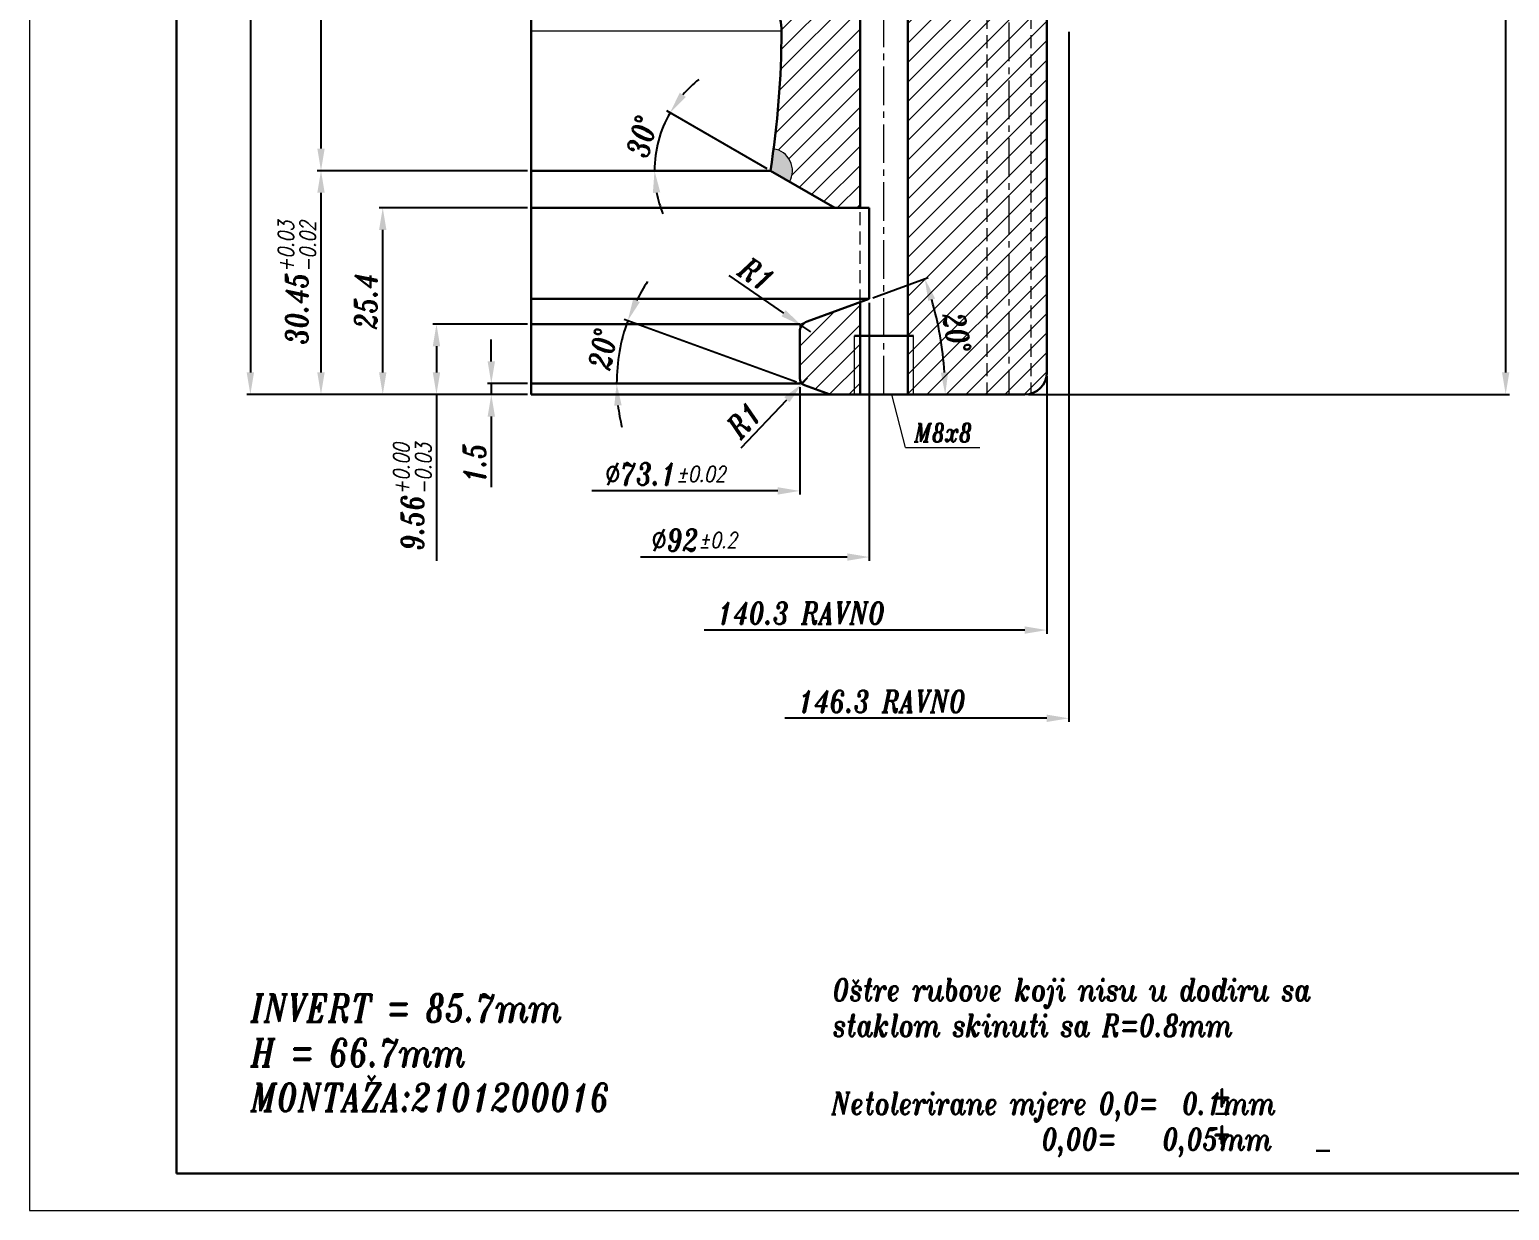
# Model space of a CAD drawing. Extents: x -234 to 800, y -95 to 506.
# Drawn here: x 11.5 to 212.8, y -94.1 to 66.5 of the extents above; entities that cross this region are included whole.
import ezdxf

# ---------------------------------------------------------------- set-up
doc = ezdxf.new("R2010")
doc.units = 0
doc.header["$LTSCALE"] = 7
doc.header["$MEASUREMENT"] = 0
doc.linetypes.add('CENTER2', pattern=[1.125, 0.75, -0.125, 0.125, -0.125])
doc.linetypes.add('HIDDEN', pattern=[0.375, 0.25, -0.125])
doc.layers.get('0').update_dxf_attribs({"linetype": 'CONTINUOUS', "lineweight": 15})
for name, color, linetype, lineweight in [('1', 1, 'CENTER2', 15), ('2', 2, 'HIDDEN', 15), ('3', 3, 'CONTINUOUS', 30), ('8', 252, 'CONTINUOUS', 15)]:
    doc.layers.add(name, color=color, linetype=linetype, lineweight=lineweight)
doc.styles.add('ITALICT', font='ITALICT.shx', dxfattribs={"width": 0.8, "height": 3})
doc.dimstyles.get("Standard").update_dxf_attribs({"dimtxt": 3, "dimasz": 3, "dimexe": 0.5, "dimexo": 0.5, "dimgap": 0.8, "dimtad": 1, "dimdsep": 46, "dimtxsty": 'ITALICT', "dimcen": 0.09, "dimazin": 2, "dimtfac": 1, "dimtmove": 0, "dimatfit": 3, "dimfxl": 0, "dimtolj": 1, "dimtzin": 0, "dimarcsym": 0})

# ---------------------------------------------------------------- blocks, each defined once
blk = doc.blocks.new('*D31')
at = {"color": 0, "lineweight": -2}
for p, q in [((79.23, 291.83), (50.64, 291.83)), ((51.14, 288.83), (51.14, 50.33)), ((79.23, 47.33), (50.64, 47.33))]:
    blk.add_line(p, q, dxfattribs=at)
at = {"color": 0}
for points in [[(50.64, 288.83), (51.64, 288.83), (51.14, 291.83)], [(50.64, 50.33), (51.64, 50.33), (51.14, 47.33)]]:
    blk.add_solid(points, dxfattribs=at)
at = {"color": 0, "insert": (48.84, 169.58), "char_height": 3, "attachment_point": 5, "rotation": 90, "style": 'ITALICT'}
blk.add_mtext('\\A1;244.5{}{\\H0.71x;\\C3;%%p0.05}', dxfattribs=at)
blk = doc.blocks.new('*D32')
at = {"color": 0, "lineweight": -2}
for p, q in [((79.23, 47.33), (50.64, 47.33)), ((51.14, 44.33), (51.14, 19.88)), ((79.23, 16.88), (50.64, 16.88))]:
    blk.add_line(p, q, dxfattribs=at)
at = {"color": 0}
for points in [[(50.64, 44.33), (51.64, 44.33), (51.14, 47.33)], [(50.64, 19.88), (51.64, 19.88), (51.14, 16.88)]]:
    blk.add_solid(points, dxfattribs=at)
at = {"color": 0, "insert": (47.85, 32.1), "char_height": 3, "attachment_point": 5, "rotation": 90, "style": 'ITALICT'}
blk.add_mtext('\\A1;30.45{}{\\H0.71x;\\C3;\\S+0.03^ -0.02;}', dxfattribs=at)
blk = doc.blocks.new('*D35')
at = {"color": 0, "lineweight": -2}
for p, q in [((74.31, 21.38), (74.31, 24.38)), ((79.23, 18.38), (73.81, 18.38)), ((74.31, 18.38), (74.31, 16.88)), ((79.23, 16.88), (73.81, 16.88)), ((74.31, 13.88), (74.31, 4.25))]:
    blk.add_line(p, q, dxfattribs=at)
at = {"color": 0}
for points in [[(73.81, 21.38), (74.81, 21.38), (74.31, 18.38)], [(73.81, 13.88), (74.81, 13.88), (74.31, 16.88)]]:
    blk.add_solid(points, dxfattribs=at)
at = {"color": 0, "insert": (72.01, 7.56), "char_height": 3, "attachment_point": 5, "rotation": 90, "style": 'ITALICT'}
blk.add_mtext('\\A1;1.5', dxfattribs=at)
blk = doc.blocks.new('*D36')
at = {"color": 0, "lineweight": -2}
for p, q in [((79.23, 26.44), (66.35, 26.44)), ((66.85, 23.44), (66.85, 19.88)), ((79.23, 16.88), (66.35, 16.88)), ((66.85, 16.88), (66.85, -5.77))]:
    blk.add_line(p, q, dxfattribs=at)
at = {"color": 0}
for points in [[(66.35, 23.44), (67.35, 23.44), (66.85, 26.44)], [(66.35, 19.88), (67.35, 19.88), (66.85, 16.88)]]:
    blk.add_solid(points, dxfattribs=at)
at = {"color": 0, "insert": (63.57, 2.95), "char_height": 3, "attachment_point": 5, "rotation": 90, "style": 'ITALICT'}
blk.add_mtext('\\A1;9.56{}{\\H0.71x;\\C3;\\S+0.00^ -0.03;}', dxfattribs=at)
blk = doc.blocks.new('*D37')
at = {"color": 0, "lineweight": -2}
for p, q in [((79.23, 42.28), (59.04, 42.28)), ((59.54, 19.88), (59.54, 39.28)), ((79.23, 16.88), (59.04, 16.88))]:
    blk.add_line(p, q, dxfattribs=at)
at = {"color": 0}
for points in [[(59.04, 39.28), (60.04, 39.28), (59.54, 42.28)], [(59.04, 19.88), (60.04, 19.88), (59.54, 16.88)]]:
    blk.add_solid(points, dxfattribs=at)
at = {"color": 0, "insert": (57.24, 29.58), "char_height": 3, "attachment_point": 5, "rotation": 90, "style": 'ITALICT'}
blk.add_mtext('\\A1;25.4', dxfattribs=at)
blk = doc.blocks.new('*D45')
at = {"color": 0, "lineweight": -2}
for p, q in [((79.23, 291.83), (41.03, 291.83)), ((41.53, 288.83), (41.53, 19.88)), ((79.23, 16.88), (41.03, 16.88))]:
    blk.add_line(p, q, dxfattribs=at)
at = {"color": 0}
for points in [[(41.03, 288.83), (42.03, 288.83), (41.53, 291.83)], [(41.03, 19.88), (42.03, 19.88), (41.53, 16.88)]]:
    blk.add_solid(points, dxfattribs=at)
at = {"color": 0, "insert": (38.25, 154.35), "char_height": 3, "attachment_point": 5, "rotation": 90, "style": 'ITALICT'}
blk.add_mtext('\\A1;274.95{}{\\H0.71x;\\C3;\\S+0.08^ -0.07;}', dxfattribs=at)
blk = doc.blocks.new('*D48')
at = {"color": 0, "lineweight": -2}
for p, q in [((106.6, 33.06), (114.07, 27.93)), ((117.78, 25.39), (116.54, 26.23))]:
    blk.add_line(p, q, dxfattribs=at)
at = {"color": 0}
blk.add_solid([(114.35, 28.35), (113.78, 27.52), (116.54, 26.23)], dxfattribs=at)
at = {"color": 0, "insert": (110.4, 33.24), "char_height": 3, "attachment_point": 5, "rotation": 325.498, "style": 'ITALICT'}
blk.add_mtext('\\A1;R1', dxfattribs=at)
blk = doc.blocks.new('*D53')
at = {"color": 0, "lineweight": -2}
for p, q in [((125.73, 29.37), (125.73, -5.74)), ((122.73, -5.24), (94.59, -5.24))]:
    blk.add_line(p, q, dxfattribs=at)
at = {"color": 0}
blk.add_solid([(122.73, -4.74), (122.73, -5.74), (125.73, -5.24)], dxfattribs=at)
at = {"color": 0, "insert": (101.94, -2.94), "char_height": 3, "attachment_point": 5, "style": 'ITALICT'}
blk.add_mtext('\\A1;%%c92{}{\\H0.71x;\\C3;%%p0.2}', dxfattribs=at)
blk = doc.blocks.new('*D54')
at = {"color": 0, "lineweight": -2}
for p, q in [((116.28, 17.88), (116.28, 3.26)), ((113.28, 3.76), (87.97, 3.76))]:
    blk.add_line(p, q, dxfattribs=at)
at = {"color": 0}
blk.add_solid([(113.28, 4.26), (113.28, 3.26), (116.28, 3.76)], dxfattribs=at)
at = {"color": 0, "insert": (98, 6.06), "char_height": 3, "attachment_point": 5, "style": 'ITALICT'}
blk.add_mtext('\\A1;%%c73.1{}{\\H0.71x;\\C3;%%p0.02}', dxfattribs=at)
blk = doc.blocks.new('*D58')
at = {"color": 0, "lineweight": -2}
for p, q in [((149.88, 19.38), (149.88, -15.68)), ((146.88, -15.18), (103.25, -15.18))]:
    blk.add_line(p, q, dxfattribs=at)
at = {"color": 0}
blk.add_solid([(146.88, -14.68), (146.88, -15.68), (149.88, -15.18)], dxfattribs=at)
at = {"color": 0, "insert": (116.45, -12.88), "char_height": 3, "attachment_point": 5, "style": 'ITALICT'}
blk.add_mtext('\\A1;140.3 RAVNO', dxfattribs=at)
blk = doc.blocks.new('*D59')
at = {"color": 0, "lineweight": -2}
for p, q in [((152.88, 66.23), (152.88, -27.68)), ((149.88, -27.18), (114.24, -27.18))]:
    blk.add_line(p, q, dxfattribs=at)
at = {"color": 0}
blk.add_solid([(149.88, -26.68), (149.88, -27.68), (152.88, -27.18)], dxfattribs=at)
at = {"color": 0, "insert": (127.44, -24.88), "char_height": 3, "attachment_point": 5, "style": 'ITALICT'}
blk.add_mtext('\\A1;146.3 RAVNO', dxfattribs=at)
blk = doc.blocks.new('*D64')
at = {"color": 0, "lineweight": -2}
blk.add_line((115.81, 18.55), (92.39, 27.07), dxfattribs=at)
for start, end in [(146.1957, 153.0978), (160, 180), (186.9022, 193.8043)]:
    blk.add_arc((116.28, 18.38), 24.92, start, end, dxfattribs=at)
at = {"color": 0}
for points in [[(94.51, 29.45), (93.6, 29.85), (92.86, 26.9)], [(91.04, 15.35), (92.04, 15.41), (91.36, 18.38)]]:
    blk.add_solid(points, dxfattribs=at)
at = {"color": 0, "insert": (89.47, 23.1), "char_height": 3, "attachment_point": 5, "rotation": 80, "style": 'ITALICT'}
blk.add_mtext('\\A1;20°', dxfattribs=at)
blk = doc.blocks.new('*D74')
at = {"color": 0, "lineweight": -2}
blk.add_line((126.2, 30.05), (133.75, 32.8), dxfattribs=at)
blk.add_arc((90.01, 16.88), 46.05, 3.7332, 16.2668, dxfattribs=at)
at = {"color": 0}
for points in [[(133.74, 29.62), (134.69, 29.93), (133.28, 32.63)], [(136.46, 19.89), (135.46, 19.86), (136.06, 16.88)]]:
    blk.add_solid(points, dxfattribs=at)
at = {"color": 0, "insert": (137.63, 25.27), "char_height": 3, "attachment_point": 5, "rotation": 280, "style": 'ITALICT'}
blk.add_mtext('\\A1;20°', dxfattribs=at)
blk = doc.blocks.new('*D75')
at = {"color": 0, "lineweight": -2}
for p, q in [((117.28, 19.08), (116.59, 18.35)), ((108.29, 9.61), (114.52, 16.17))]:
    blk.add_line(p, q, dxfattribs=at)
at = {"color": 0}
blk.add_solid([(114.16, 16.52), (114.88, 15.83), (116.59, 18.35)], dxfattribs=at)
at = {"color": 0, "insert": (108.7, 13.39), "char_height": 3, "attachment_point": 5, "rotation": 46.4913, "style": 'ITALICT'}
blk.add_mtext('\\A1;R1', dxfattribs=at)
blk = doc.blocks.new('*D4')
at = {"color": 0, "lineweight": -2}
blk.add_line((111.84, 47.58), (98.19, 55.46), dxfattribs=at)
for start, end in [(128.1658, 139.0829), (150, 180), (190.9171, 201.8342)]:
    blk.add_arc((112.28, 47.33), 15.77, start, end, dxfattribs=at)
at = {"color": 0}
for points in [[(100.77, 57.36), (99.95, 57.94), (98.62, 55.21)], [(96.29, 44.29), (97.29, 44.39), (96.51, 47.33)]]:
    blk.add_solid(points, dxfattribs=at)
at = {"color": 0, "insert": (94.82, 52), "char_height": 3, "attachment_point": 5, "rotation": 75, "style": 'ITALICT'}
blk.add_mtext('\\A1;30°', dxfattribs=at)
blk = doc.blocks.new('*D79')
at = {"color": 0, "lineweight": -2}
for p, q in [((148.23, 215.38), (212.8, 215.38)), ((212.3, 19.88), (212.3, 212.38)), ((147.38, 16.88), (212.8, 16.88))]:
    blk.add_line(p, q, dxfattribs=at)
at = {"color": 0}
for points in [[(211.8, 212.38), (212.8, 212.38), (212.3, 215.38)], [(211.8, 19.88), (212.8, 19.88), (212.3, 16.88)]]:
    blk.add_solid(points, dxfattribs=at)
at = {"color": 0, "insert": (210, 98.31), "char_height": 3, "attachment_point": 5, "rotation": 90, "style": 'ITALICT'}
blk.add_mtext('\\A1;198.5', dxfattribs=at)
blk = doc.blocks.new('*D103')
at = {"color": 0, "linetype": 'ByBlock', "lineweight": -2}
blk.add_arc((127.73, 219.05), 59.56, 92.8864, 102.1136, dxfattribs=at)
at = {"color": 0}
for points in [[(124.71, 279.03), (124.74, 278.03), (127.73, 278.61)], [(115.35, 276.79), (115.11, 277.77), (112.31, 276.58)]]:
    blk.add_solid(points, dxfattribs=at)
at = {"color": 0, "insert": (119.65, 280.38), "char_height": 3, "attachment_point": 5, "rotation": 7.5, "style": 'ITALICT'}
blk.add_mtext('\\A1;15°', dxfattribs=at)

msp = doc.modelspace()

# ---------------------------------------------------------------- hatches: boundary and pattern name
h = msp.add_hatch(color=256)
h.dxf.hatch_style = 1
h.paths.add_polyline_path([(112.7099, 50.2938, -0.00619432), (112.2759, 47.3253), (114.874, 45.8253, 0.52993009)])
at = {"layer": '8'}
h = msp.add_hatch(dxfattribs=at)
h.set_pattern_fill('ANSI31', color=256, scale=15)
h.paths.add_polyline_path([(155.7259, 197.0753), (144.6759, 208.1253), (144.6759, 291.8253), (131.7259, 291.8253), (131.7259, 283.8253), (130.9759, 283.8253), (130.9759, 24.8753), (131.7259, 24.8753), (131.7259, 16.8753), (146.8759, 16.8753, 0.41421356), (149.8759, 19.8753), (149.8759, 133.1253), (135.8759, 133.1253), (135.8759, 133.8753), (134.8759, 133.8753), (132.9995, 137.1253), (134.8759, 140.3753), (135.8759, 140.3753), (135.8759, 141.1253), (149.8759, 141.1253), (149.8759, 146.7253), (155.7259, 146.7253)])
h.paths.add_polyline_path([(149.8759, 133.8753), (135.8759, 133.8753), (135.8759, 133.1253), (149.8759, 133.1253)], flags=17)
h.paths.add_polyline_path([(149.8759, 141.1253), (135.8759, 141.1253), (135.8759, 140.3753), (149.8759, 140.3753)], flags=17)
h.paths.add_polyline_path([(131.7259, 24.8753), (130.9759, 24.8753), (130.9759, 16.8753), (131.7259, 16.8753)], flags=17)
h.paths.add_polyline_path([(134.7748, 28.4894), (136.0474, 21.2721), (140.479, 22.0536), (139.2065, 29.2708)], flags=24)
h.paths.add_polyline_path([(140.2973, 124.9348), (145.4545, 124.9348), (145.4545, 129.4348), (140.2973, 129.4348)], flags=24)
h.paths.add_polyline_path([(140.7779, 117.8824), (146.0493, 117.8824), (146.0493, 122.3824), (140.7779, 122.3824)], flags=24)
h.paths.add_polyline_path([(131.2216, 169.8987), (141.6359, 169.8987), (141.6359, 174.3987), (131.2216, 174.3987)], flags=24)
h = msp.add_hatch(dxfattribs=at)
h.set_pattern_fill('ANSI31', color=256, scale=15)
h.set_pattern_definition([(45, (117.5233, 67.5883), (-1.325825, 1.325825), [])])
h.paths.add_polyline_path([(124.4759, 136.3883), (109.312, 136.3883, 0.00961094), (109.2259, 131.7409, 0.07025536), (112.3264, 109.9526), (113.3819, 106.3046, -0.07052483), (113.7759, 103.5253), (113.7759, 102.0253, -0.05158649), (113.6065, 100.3877), (113.453, 99.6535, 0.05158649), (113.3259, 98.4253), (113.3259, 69.9253, 0.05158649), (113.453, 68.6971), (113.6065, 67.963, -0.05158649), (113.7759, 66.3253, -0.03320994), (112.7099, 50.2938, -0.52993009), (114.874, 45.8253), (121.0227, 42.2753), (124.4759, 42.2753)])
h.paths.add_polyline_path([(124.4759, 206.4753), (113.7759, 206.4753), (113.7759, 205.4253, -0.03433448), (113.5082, 201.5309, 0.03433448), (113.2259, 197.4253, -0.03045952), (110.1217, 146.517, 0.02101708), (109.312, 136.3883), (124.4759, 136.3883)])
h.paths.add_polyline_path([(123.033, 93.6638), (132.4187, 93.6638), (132.4187, 98.1638), (123.033, 98.1638)], flags=9)
h = msp.add_hatch(dxfattribs=at)
h.set_pattern_fill('ANSI31', color=256, scale=15)
h.paths.add_polyline_path([(123.7259, 24.8753), (124.4759, 24.8753), (124.4759, 29.4199), (117.2629, 26.7945, 0.31529879), (116.2759, 25.385), (116.2759, 19.0755, 0.31529879), (116.9339, 18.1358), (120.3971, 16.8753), (123.7259, 16.8753)])
h.paths.add_polyline_path([(124.4759, 24.8753), (123.7259, 24.8753), (123.7259, 16.8753), (124.4759, 16.8753)])

# ---------------------------------------------------------------- linework, layer by layer
for p, q in [((11.4997, 506.465), (11.4997, -94.1371)), ((123.7259, 16.8753), (123.7259, 24.8753)), ((131.7259, 16.8753), (131.7259, 24.8753)), ((130.676, 9.6647), (128.7784, 16.8753)), ((130.676, 9.6647), (140.7745, 9.6647)), ((11.4997, -94.1371), (431.4997, -94.1371))]:
    msp.add_line(p, q)
msp.add_arc((112.2759, 47.3253), 3, 329.99998, 81.681831)
at = {"layer": '1'}
for p, q in [((127.7259, 16.8753), (127.7259, 291.8253)), ((144.7259, 217.1074), (144.7259, 16.8753))]:
    msp.add_line(p, q, dxfattribs=at)
at = {"layer": '2'}
for p, q in [((141.7259, 215.3753), (141.7259, 16.8753)), ((147.7259, 215.3753), (147.7259, 16.9982)), ((124.4759, 29.4199), (124.4759, 42.2753)), ((116.2759, 26.4353), (117.2629, 26.7945)), ((116.2759, 26.4353), (116.2759, 25.385)), ((116.2759, 19.0755), (116.2759, 18.3753)), ((116.2759, 18.3753), (116.9339, 18.1358))]:
    msp.add_line(p, q, dxfattribs=at)
at = {"layer": '3'}
for p, q in [((31.4997, 501.465), (31.4997, -89.1371)), ((79.7259, 291.8253), (79.7259, 16.8753)), ((130.9759, 16.8753), (130.9759, 291.8253)), ((124.4759, 42.2753), (124.4759, 218.6225)), ((149.8759, 146.7253), (149.8759, 19.8753)), ((79.7259, 47.3253), (112.2759, 47.3253)), ((79.7259, 47.3253), (112.2759, 47.3253)), ((112.2759, 47.3253), (121.0228, 42.2753)), ((79.7259, 42.2753), (125.7259, 42.2753)), ((125.7259, 42.2753), (125.7259, 29.8748)), ((125.7259, 29.8748), (79.7259, 29.8748)), ((117.2629, 26.7945), (125.7259, 29.8748)), ((124.4759, 16.8753), (124.4759, 29.4199)), ((79.7259, 26.4353), (116.2759, 26.4353)), ((116.2759, 25.385), (116.2759, 19.0755)), ((123.7259, 24.8753), (131.7259, 24.8753)), ((116.2759, 18.3753), (79.7259, 18.3753)), ((116.9339, 18.1358), (120.3971, 16.8753)), ((79.7259, 16.8753), (146.8759, 16.8753)), ((31.4997, -89.1371), (426.4997, -89.1371))]:
    msp.add_line(p, q, dxfattribs=at)
for centre, radius, start, end in [((105.7759, 66.3253), 8, 0, 11.812282), ((-7.3074, 66.3253), 121.0833, 350.972023, 0), ((117.7759, 25.385), 1.5, 110, 180), ((117.2759, 19.0755), 1, 180, 250), ((146.8759, 19.8753), 3, 270, 0)]:
    msp.add_arc(centre, radius, start, end, dxfattribs=at)
at = {"layer": '8', "lineweight": 13}
msp.add_line((113.7759, 66.3253), (79.7259, 66.3253), dxfattribs=at)

# ---------------------------------------------------------------- texts
at = {"style": 'ITALICT', "width": 0.8}
for s, height, p in [('M8x8', 2.5, (131.8527, 10.4489)), ('Oštre rubove koji nisu u dodiru sa', 3, (120.7749, -65.6199)), ('INVERT = 85.7mm', 3.75, (41.5733, -68.4791)), ('staklom skinuti sa R=0.8mm', 3, (120.7749, -70.477)), ('H = 66.7mm', 3.75, (41.5733, -74.5505)), ('MONTAŽA:2101200016', 3.75, (41.5733, -80.6219)), ('Netolerirane mjere 0,0=  0.1mm', 3, (120.574, -81.0798)), ('+', 3, (172.4124, -80.2041)), ('-', 3, (172.4124, -82.2681)), ('                0,00=   0,05mm', 3, (120.574, -85.9369)), ('+', 3, (172.4124, -85.2381)), ('-', 3, (186.1192, -87.302))]:
    msp.add_text(s, height=height, dxfattribs=at).set_placement(p)

# ---------------------------------------------------------------- dimensions: what is measured, and where the dimension line sits
for base, p1, p2, text, override, picture, middle in [((41.5305, 16.8753), (79.7259, 291.8253), (79.7259, 16.8753), '<>{}{\\H0.71x;\\C3;\\S+0.08^ -0.07;}', {"dimtp": 0.08, "dimtm": 0.07}, '*D45', (38.2455, 154.3503)), ((51.1384, 47.3253), (79.7259, 291.8253), (79.7259, 47.3253), '<>{}{\\H0.71x;\\C3;%%p0.05}', {"dimtp": 0.05, "dimtm": 0.05}, '*D31', (48.8384, 169.5753)), ((51.1384, 16.8753), (79.7259, 47.3253), (79.7259, 16.8753), '<>{}{\\H0.71x;\\C3;\\S+0.03^ -0.02;}', {"dimtp": 0.03, "dimtm": 0.02}, '*D32', (47.8534, 32.1003))]:
    dim = msp.add_linear_dim(base=base, p1=p1, p2=p2, angle=90, text=text, dimstyle='Standard', override=override)
    dim.commit()
    dim.dimension.update_dxf_attribs({"geometry": picture, "text_midpoint": middle})
dim = msp.add_angular_dim_2l(base=(122.5352, 278.3799), line1=((127.7259, 16.8753), (127.7259, 291.8253)), line2=((127.7259, 219.0503), (108.2259, 291.8253)), dimstyle='Standard', override={"dimarcsym": 1})
dim.commit()
dim.dimension.update_dxf_attribs({"geometry": '*D103', "text_midpoint": (119.652, 280.3773)})
dim = msp.add_linear_dim(base=(212.3002, 215.3753), p1=(146.8759, 16.8753), p2=(147.7259, 215.3753), angle=90, dimstyle='Standard', override={"dimtmove": 0})
dim.commit()
dim.dimension.update_dxf_attribs({"geometry": '*D79', "text_midpoint": (212.3002, 98.3124), "dimtype": 160})
for base, p1, p2, text, override, picture, middle in [((79.7259, -27.1816), (152.8759, 66.7253), (79.7259, -5.5247), '<> RAVNO', {"dimlfac": 2, "dimse2": 1, "dimsd2": 1, "dimtmove": 0}, '*D59', (127.4359, -27.1816)), ((79.7259, -5.2435), (125.7259, 29.8748), (79.7259, 16.8753), '%%c<>{}{\\H0.71x;\\C3;%%p0.2}', {"dimlfac": 2, "dimse2": 1, "dimsd2": 1, "dimtp": 0.2, "dimtm": 0.2, "dimtmove": 0}, '*D53', (101.9445, -5.2435)), ((79.7259, -15.1809), (149.8759, 19.8753), (79.7259, -5.5247), '<> RAVNO', {"dimlfac": 2, "dimse2": 1, "dimsd2": 1, "dimtmove": 0}, '*D58', (116.4455, -15.1809))]:
    dim = msp.add_linear_dim(base=base, p1=p1, p2=p2, text=text, dimstyle='Standard', override=override)
    dim.commit()
    dim.dimension.update_dxf_attribs({"geometry": picture, "text_midpoint": middle, "dimtype": 160})
for base, line1, line2, picture, middle in [((97.4582, 52.7185), ((80.5259, 47.3253), (112.2759, 47.3253)), ((112.2759, 47.3253), (121.0228, 42.2753)), '*D4', (94.823, 52.0018)), ((135.7501, 22.2216), ((79.7259, 16.8753), (146.8759, 16.8753)), ((117.2629, 26.7945), (125.7259, 29.8748)), '*D74', (137.6269, 25.2715)), ((92.0291, 24.1219), ((116.2759, 18.3753), (79.7259, 18.3753)), ((116.2759, 18.3753), (120.3971, 16.8753)), '*D64', (89.471, 23.1017))]:
    dim = msp.add_angular_dim_2l(base=base, line1=line1, line2=line2, dimstyle='Standard')
    dim.commit()
    dim.dimension.update_dxf_attribs({"geometry": picture, "text_midpoint": middle})
for base, p1, p2, picture, middle in [((59.5405, 42.2798), (79.7259, 16.8753), (79.7259, 42.2798), '*D37', (57.2405, 29.5775)), ((74.3079, 16.8753), (79.7259, 18.3753), (79.7259, 16.8753), '*D35', (72.0079, 7.561))]:
    dim = msp.add_linear_dim(base=base, p1=p1, p2=p2, angle=90, dimstyle='Standard')
    dim.commit()
    dim.dimension.update_dxf_attribs({"geometry": picture, "text_midpoint": middle})
dim = msp.add_radius_dim(center=(117.7759, 25.385), mpoint=(116.5397, 26.2347), text='R1', dimstyle='Standard')
dim.commit()
dim.dimension.update_dxf_attribs({"geometry": '*D48', "text_midpoint": (110.402, 33.2442)})
dim = msp.add_linear_dim(base=(66.8506, 26.4353), p1=(79.7259, 16.8753), p2=(79.7259, 26.4353), angle=90, text='<>{}{\\H0.71x;\\C3;\\S+0.00^ -0.03;}', dimstyle='Standard', override={"dimtp": 0, "dimtm": 0.03, "dimtdec": 2, "dimtzin": 0})
dim.commit()
dim.dimension.update_dxf_attribs({"geometry": '*D36', "text_midpoint": (66.8506, 2.9459), "dimtype": 160})
dim = msp.add_linear_dim(base=(79.7259, 3.7565), p1=(116.2759, 18.3753), p2=(79.7259, 16.8753), text='%%c<>{}{\\H0.71x;\\C3;%%p0.02}', dimstyle='Standard', override={"dimlfac": 2, "dimse2": 1, "dimsd2": 1, "dimtp": 0.02, "dimtm": 0.02, "dimtmove": 0})
dim.commit()
dim.dimension.update_dxf_attribs({"geometry": '*D54', "text_midpoint": (98.0009, 6.0565)})
dim = msp.add_radius_dim(center=(117.2759, 19.0755), mpoint=(116.5874, 18.3502), dimstyle='Standard')
dim.commit()
dim.dimension.update_dxf_attribs({"geometry": '*D75', "text_midpoint": (108.7034, 13.3856)})

doc.saveas('drawing.dxf')
